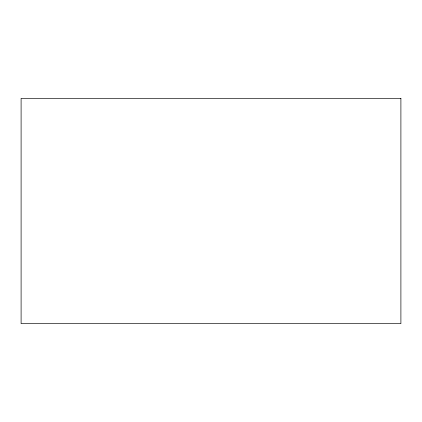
<?xml version="1.0" encoding="UTF-8"?>
<svg xmlns="http://www.w3.org/2000/svg" width="422" height="422" viewBox="0 0 422 422"><rect width="100%" height="100%" fill="white"/><g stroke="black" fill="none" stroke-linecap="round" stroke-linejoin="round"><path stroke-width="0.63" d="M400.9 98.352L21.1 98.352L21.1 323.648L400.9 323.648L400.9 98.352"/></g></svg>
